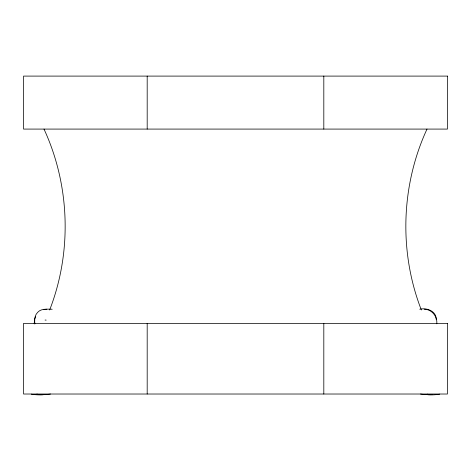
<?xml version="1.0" encoding="UTF-8"?>
<svg xmlns="http://www.w3.org/2000/svg" width="471" height="471" viewBox="0 0 471 471"><rect width="100%" height="100%" fill="white"/><g stroke="black" fill="none" stroke-linecap="round" stroke-linejoin="round"><path stroke-width="0.71" d="M34.195 323.807L34.554 319.515L35.537 316.494M49.59 309.965L50.432 307.957C72.116 250.566 69.743 184.773 43.997 129.083M427.003 129.083C401.257 184.773 398.884 250.566 420.568 307.957L421.41 309.965M43.885 309.63L46.829 309.241M52.187 309.241C47.33 309.212 41.354 308.305 37.668 312.344C34.548 315.34 34.454 319.95 34.872 323.96M419.761 309.241C426.85 307.439 436.511 311.19 436.246 319.568M45.069 320.05L46.152 320.109M424.171 309.241C431.724 309.141 437.535 316.494 436.805 323.807M323.812 76.096L323.812 129.083M323.812 323.371L323.812 394.021M147.188 76.096L147.188 129.083M147.188 323.371L147.188 394.021M43.821 394.545A7.065 0.765 3.6 0 1 38.787 394.881A7.065 0.765 3.6 0 1 31.316 394.162M50.491 394.027A7.065 0.548 -1.6 0 1 41.483 394.604A7.065 0.548 -1.6 0 1 37.174 394.021M439.684 394.162A7.065 0.765 -3.6 0 1 430.529 394.904A7.065 0.765 -3.6 0 1 427.739 394.115M432.531 394.527A7.065 0.548 1.6 0 1 420.509 394.027M447.45 76.096L23.55 76.096L23.55 129.083L447.45 129.083L447.45 76.096M447.45 323.371L23.55 323.371L23.55 394.021L447.45 394.021L447.45 323.371"/></g></svg>
